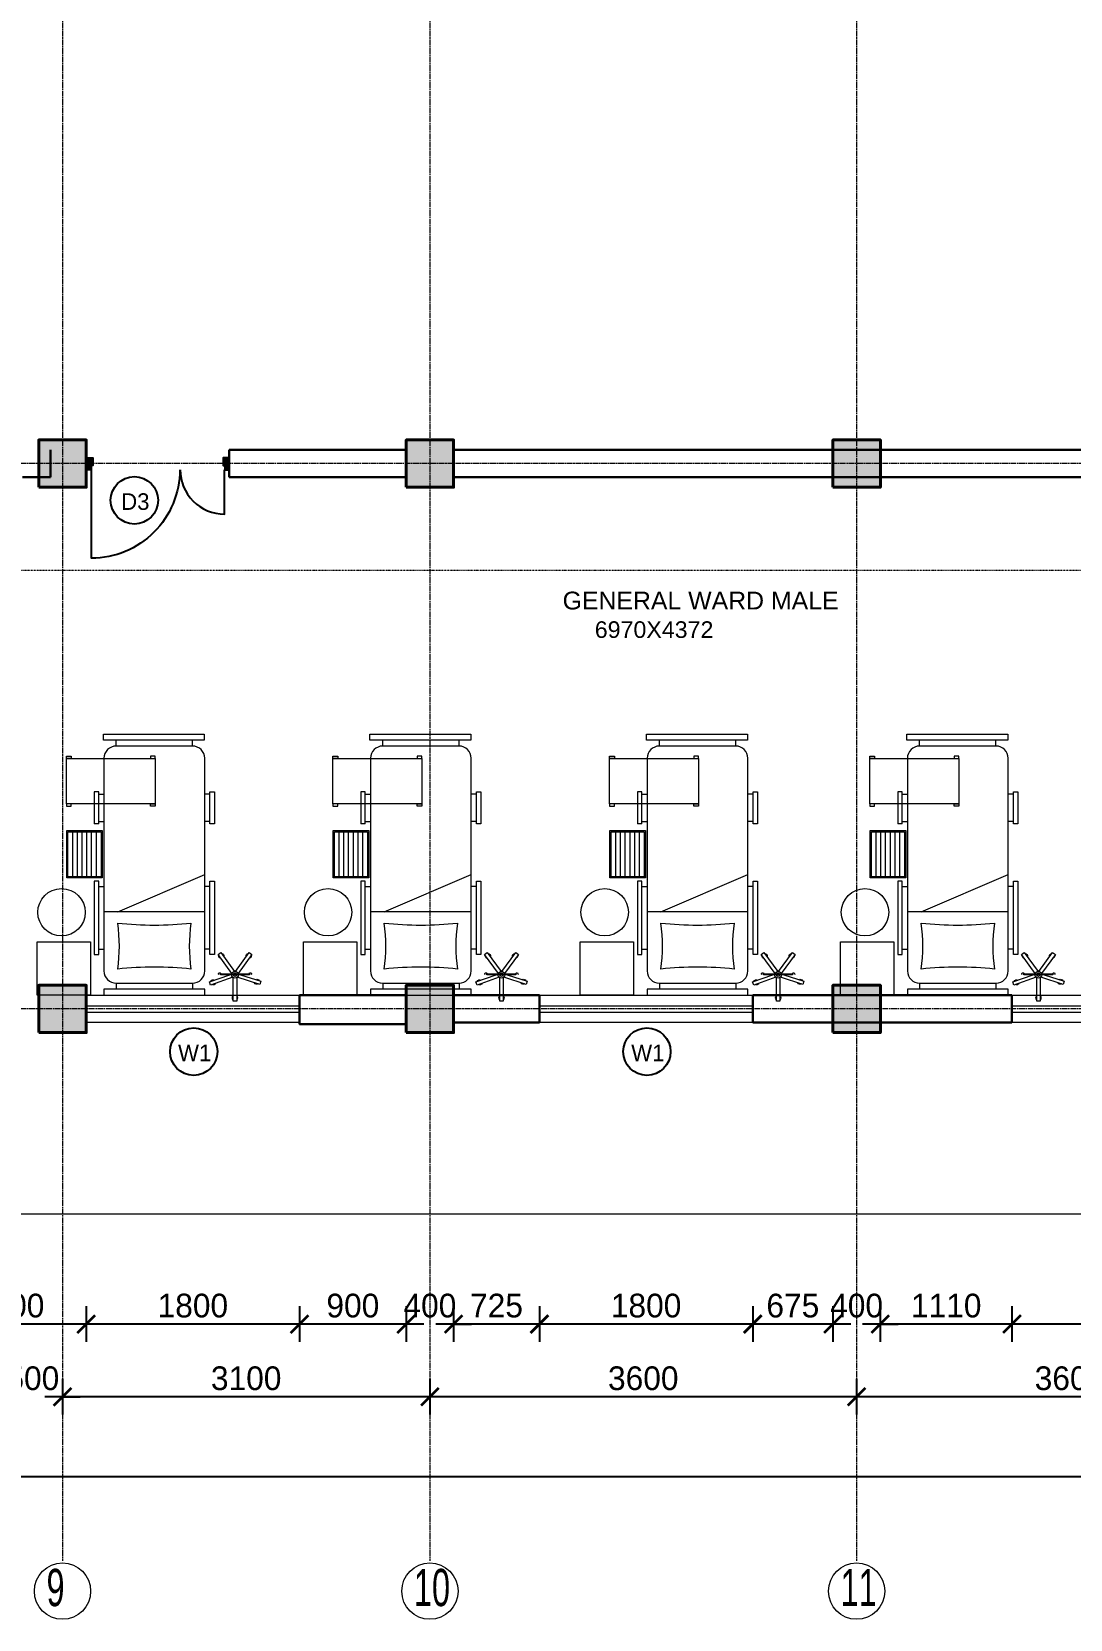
# Model space of a CAD drawing. Header units: inches. Extents: x -3071 to 2014935, y -37057 to 549694.
# Drawn here: x 1472790 to 1481552, y 351178 to 364569 of the extents above; entities that cross this region are included whole.
import ezdxf
from ezdxf.enums import TextEntityAlignment as Align

# ---------------------------------------------------------------- set-up
doc = ezdxf.new("R2010")
doc.units = ezdxf.units.IN
doc.header["$MEASUREMENT"] = 0
for name, pattern in [('ACAD_ISO08W100', [36, 24, -3, 6, -3]), ('DASHDOT2', [12.7, 6.35, -3.175, 0, -3.175]), ('DASHED', [0.75, 0.5, -0.25])]:
    doc.linetypes.add(name, pattern=pattern)
for name, color, linetype, lineweight in [('001-Archi- Loose Furniture', 13, 'Continuous', 0), ('001-Archi-Opening Tags', 14, 'Continuous', 25), ('002-Archi- Opening', 90, 'Continuous', 25), ('A .4 col', 5, 'Continuous', 40), ('A 0.13 dw', 3, 'Continuous', 13), ('A 0.13 IND DIM', 240, 'Continuous', 13), ('cen', 50, 'ACAD_ISO08W100', 5), ('dotted line', 1, 'DASHED', 9), ('Grid Tag', 6, 'Continuous', 20), ('p1 walls stone outline', 4, 'Continuous', 30), ('section', 6, 'DASHDOT2', 20), ('text', 7, 'Continuous', 25)]:
    doc.layers.add(name, color=color, linetype=linetype, lineweight=lineweight)
doc.styles.add('AERIAL', font='arial.ttf', dxfattribs={"height": 10})
doc.styles.add('Archi 100', font='GOTHIC.TTF', dxfattribs={"height": 200})
doc.styles.add('CG', font='GOTHIC.TTF', dxfattribs={"height": 40})
doc.styles.get("Standard").update_dxf_attribs({"font": 'GOTHIC.TTF'})
doc.dimstyles.new('Archi 100', dxfattribs={"dimtxt": 200, "dimasz": 150, "dimexe": 150, "dimexo": 300, "dimgap": 50, "dimtad": 1, "dimdec": 0, "dimrnd": 5, "dimzin": 0, "dimdsep": 46, "dimtxsty": 'Archi 100', "dimblk": 'ARCHTICK', "dimcen": 0.09, "dimdle": 150, "dimclrd": 256, "dimclre": 256, "dimclrt": 256, "dimadec": 0, "dimazin": 0, "dimtfac": 1, "dimtdec": 0, "dimtix": 1, "dimtofl": 0, "dimtmove": 0, "dimatfit": 3, "dimfxl": 150, "dimfxlon": 1, "dimtolj": 1, "dimtzin": 0, "dimlwd": -1, "dimlwe": -1, "dimarcsym": 0})

# ---------------------------------------------------------------- blocks, each defined once
blk = doc.blocks.new('W2')
at = {"layer": 'A 0.13 dw'}
for points in [[(143910, 195589), (143910, 195359), (142110, 195359), (142110, 195589)], [(142110, 195446), (143910, 195446), (143910, 195496), (142110, 195496)]]:
    blk.add_lwpolyline(points, close=True, dxfattribs=at)
blk = doc.blocks.new('window tag')
blk.add_circle((0, 0), 200)
at = {"style": 'Archi 100', "flags": 1}
for tag, p in [('WIDTH', (15, 174.5)), ('HEIGHT', (-4.5, -348.5))]:
    blk.add_attdef(tag, p, '', height=200, dxfattribs=at)
at = {"style": 'Archi 100'}
blk.add_attdef('SYMBOL', text='', height=200, dxfattribs=at).set_placement((8, -10.5), align=Align.MIDDLE_CENTER)
blk = doc.blocks.new('*U652')
at = {"ltscale": 100}
for points in [[(5, 50), (5, -50), (55, -50), (55, 15), (40, 15), (40, 50)], [(1195, 50), (1195, -50), (1145, -50), (1145, 15), (1160, 15), (1160, 50)]]:
    blk.add_hatch(color=256, dxfattribs=at).paths.add_polyline_path(points)
for points in [[(783, 50, 0.414214), (43, 790), (43, 50)], [(786, 50, -0.414214), (1157, 421), (1157, 50)]]:
    blk.add_lwpolyline(points, format="xyb", dxfattribs=at)
for points in [[(5, 50), (5, -50), (55, -50), (55, 15), (40, 15), (40, 50)], [(1195, 50), (1195, -50), (1145, -50), (1145, 15), (1160, 15), (1160, 50)]]:
    blk.add_lwpolyline(points, close=True)
blk = doc.blocks.new('MA-47')
for p, q in [((-0.1, 0.01), (-0.1, 0.39)), ((-0.06, 0.01), (-0.06, 0.39)), ((-0.02, 0.01), (-0.02, 0.39)), ((0.02, 0.01), (0.02, 0.39)), ((0.06, 0.01), (0.06, 0.39)), ((0.1, 0.01), (0.1, 0.39))]:
    blk.add_line(p, q)
for points in [[(0.15, 0.4), (0.15, 0), (-0.15, 0), (-0.15, 0.4)], [(0.14, 0.39), (0.14, 0.01), (-0.14, 0.01), (-0.14, 0.39)]]:
    blk.add_lwpolyline(points, close=True)
blk = doc.blocks.new('bed for ward')
for p, q in [((425, 0), (-425, 0)), ((425, -52), (425, 0)), ((-425, 0), (-425, -52)), ((-425, -52), (425, -52)), ((-322, -102), (-322, -52)), ((322, -102), (-322, -102)), ((322, -102), (322, -52)), ((-425, -205), (-425, -1999)), ((425, -1999), (425, -205)), ((-507, -963), (-507, -343)), ((-507, -343), (-469, -343)), ((-469, -343), (-469, -963)), ((-469, -389), (-425, -389)), ((469, -389), (425, -389)), ((469, -343), (469, -963)), ((507, -343), (469, -343)), ((507, -963), (507, -343)), ((309, -705), (-425, -1019)), ((-425, -705), (425, -705)), ((-469, -917), (-425, -917)), ((469, -917), (425, -917)), ((-469, -963), (-507, -963)), ((469, -963), (507, -963)), ((-507, -1717), (-507, -1446)), ((-507, -1446), (-469, -1446)), ((-469, -1446), (-469, -1717)), ((-469, -1466), (-425, -1466)), ((469, -1466), (425, -1466)), ((469, -1446), (507, -1446)), ((469, -1446), (469, -1717)), ((507, -1717), (507, -1446)), ((-469, -1717), (-507, -1717)), ((-469, -1697), (-425, -1697)), ((469, -1697), (425, -1697)), ((469, -1717), (507, -1717)), ((-322, -2102), (-322, -2153)), ((-322, -2102), (322, -2102)), ((322, -2102), (322, -2153)), ((-421, -2153), (430, -2153)), ((-421, -2203), (-421, -2153)), ((430, -2203), (-421, -2203)), ((430, -2153), (430, -2203))]:
    blk.add_line(p, q)
for centre, radius, start, end in [((-322, -205), 103, 90, 180), ((322, -205), 103, 0, 90), ((-1661, -414), 1366, 351.8497, 8.1503), ((0, 2685), 2922, 263.9324, 276.0676), ((1661, -414), 1366, 171.8497, 188.1503), ((0, -3514), 2922, 83.9324, 96.0676), ((-322, -1999), 103, 180, 270), ((322, -1999), 103, 270, 0)]:
    blk.add_arc(centre, radius, start, end)
blk = doc.blocks.new('A$C61D660A5')
for p, q in [((0, 190), (0, 210)), ((0, 210), (40, 210)), ((0, -190), (0, 190)), ((0, 190), (749.5, 190)), ((40, 190), (0, 190)), ((40, 210), (40, 190)), ((749.5, 210), (709.5, 210)), ((709.5, 210), (709.5, 190)), ((709.5, 190), (749.5, 190)), ((749.5, 190), (749.5, 210)), ((749.5, 190), (749.5, -190)), ((749.5, -190), (0, -190)), ((0, -190), (0, -210)), ((40, -190), (0, -190)), ((0, -210), (40, -210)), ((40, -210), (40, -190)), ((709.5, -210), (709.5, -190)), ((709.5, -190), (749.5, -190)), ((749.5, -210), (709.5, -210)), ((749.5, -190), (749.5, -210))]:
    blk.add_line(p, q)
blk = doc.blocks.new('A$C4ED6536C')
blk.add_line((0.117, 0), (-0.189, 0))
for points in [[(-0.018, 0.031), (-0.018, 0.279), (-0.054, 0.279), (-0.054, 0.031)], [(-0.06, 0.027), (-0.294, 0.109), (-0.306, 0.075), (-0.091, 0)], [(0.023, 0), (0.236, 0.068), (0.225, 0.102), (-0.012, 0.027)], [(-0.069, -0.015), (-0.215, -0.215), (-0.186, -0.236), (-0.04, -0.036)], [(-0.032, -0.036), (0.114, -0.236), (0.143, -0.215), (-0.003, -0.015)]]:
    blk.add_lwpolyline(points)
blk.add_lwpolyline([(-0.207, 0, 2.414214), (-0.189, 0), (-0.189, -0.009), (0.117, -0.009), (0.117, 0, 2.414214), (0.135, 0)], format="xyb")
for centre, radius, start, end in [((-0.036, 0.243), 0.027, 131.7788, 228.1582), ((-0.036, 0.243), 0.027, 311.7788, 48.1582), ((-0.266, 0.08), 0.027, 202.5611, 298.9405), ((-0.266, 0.08), 0.027, 22.5611, 118.9405), ((-0.036, 0), 0.036, 360, 180), ((-0.036, 0), 0.018, 0, 180), ((0.196, 0.074), 0.027, 59.502, 155.8814), ((0.196, 0.074), 0.027, 239.502, 335.8814), ((-0.036, 0), 0.036, 194.4775, 345.5225), ((-0.036, 0), 0.018, 210, 330), ((-0.179, -0.197), 0.027, 95.7559, 192.1352), ((-0.179, -0.197), 0.027, 275.7559, 12.1352), ((0.107, -0.197), 0.027, 167.937, 264.3164), ((0.107, -0.197), 0.027, 347.937, 84.3164)]:
    blk.add_arc(centre, radius, start, end)
blk = doc.blocks.new('General ward bed')
blk.add_lwpolyline([(989, -450), (539, -450), (539, 0), (989, 0)], close=True)
blk.add_circle((783, -700), 200)
at = {"xscale": -800, "yscale": 800, "zscale": 800}
blk.add_blockref('A$C4ED6536C', (-709, -173), dxfattribs=at)
for name, p in [('bed for ward', (0, 0)), ('A$C61D660A5', (-8, -1806))]:
    blk.add_blockref(name, p)
at = {"xscale": 1000, "yscale": 1000, "zscale": 1000, "rotation": 180}
blk.add_blockref('MA-47', (589, -990), dxfattribs=at)
blk = doc.blocks.new('grid')
at = {"layer": 'Grid Tag', "linetype": 'Continuous', "ltscale": 30}
blk.add_circle((51, 48), 264, dxfattribs=at)
blk.add_attdef('GRID', (-143, -93), '', height=200)
blk = doc.blocks.new('_ArchTick')
at = {"color": 0, "linetype": 'ByBlock', "const_width": 0.15}
blk.add_lwpolyline([(-0.5, -0.5), (0.5, 0.5)], dxfattribs=at)
blk = doc.blocks.new('*D1884')
at = {"transparency": 16777216}
for p, q in [((1481060, 353818), (1481060, 353518)), ((1482860, 353818), (1482860, 353518)), ((1483010, 353668), (1480910, 353668))]:
    blk.add_line(p, q, dxfattribs=at)
at = {"layer": 'Defpoints', "color": 0, "transparency": 16777216}
for p in [(1481060, 356212), (1482860, 356212), (1481060, 353668)]:
    blk.add_point(p, dxfattribs=at)
at = {"transparency": 16777216, "xscale": 150, "yscale": 150, "zscale": 150, "rotation": 180}
blk.add_blockref('_ArchTick', (1481060, 353668), dxfattribs=at)
at = {"transparency": 16777216, "xscale": 150, "yscale": 150, "zscale": 150}
blk.add_blockref('_ArchTick', (1482860, 353668), dxfattribs=at)
at = {"transparency": 16777216, "insert": (1481960, 353823), "char_height": 200, "attachment_point": 5, "style": 'Archi 100'}
blk.add_mtext('\\A1;1800', dxfattribs=at)
blk = doc.blocks.new('*D1885')
at = {"transparency": 16777216}
for p, q in [((1479949, 353818), (1479949, 353518)), ((1481060, 353818), (1481060, 353518)), ((1481210, 353668), (1479799, 353668))]:
    blk.add_line(p, q, dxfattribs=at)
at = {"layer": 'Defpoints', "color": 0, "transparency": 16777216}
for p in [(1481060, 356212), (1479949, 356127), (1479949, 353668)]:
    blk.add_point(p, dxfattribs=at)
at = {"transparency": 16777216, "xscale": 150, "yscale": 150, "zscale": 150, "rotation": 180}
blk.add_blockref('_ArchTick', (1479949, 353668), dxfattribs=at)
at = {"transparency": 16777216, "xscale": 150, "yscale": 150, "zscale": 150}
blk.add_blockref('_ArchTick', (1481060, 353668), dxfattribs=at)
at = {"transparency": 16777216, "insert": (1480505, 353823), "char_height": 200, "attachment_point": 5, "style": 'Archi 100'}
blk.add_mtext('\\A1;1110', dxfattribs=at)
blk = doc.blocks.new('*D1886')
at = {"transparency": 16777216}
for p, q in [((1479549, 353818), (1479549, 353518)), ((1479949, 353818), (1479949, 353518)), ((1479549, 353668), (1479399, 353668)), ((1479949, 353668), (1480099, 353668))]:
    blk.add_line(p, q, dxfattribs=at)
at = {"layer": 'Defpoints', "color": 0, "transparency": 16777216}
for p in [(1479549, 356127), (1479949, 356127), (1479549, 353668)]:
    blk.add_point(p, dxfattribs=at)
at = {"transparency": 16777216, "xscale": 150, "yscale": 150, "zscale": 150}
blk.add_blockref('_ArchTick', (1479549, 353668), dxfattribs=at)
at = {"transparency": 16777216, "xscale": 150, "yscale": 150, "zscale": 150, "rotation": 180}
blk.add_blockref('_ArchTick', (1479949, 353668), dxfattribs=at)
at = {"transparency": 16777216, "insert": (1479749, 353823), "char_height": 200, "attachment_point": 5, "style": 'Archi 100'}
blk.add_mtext('\\A1;400', dxfattribs=at)
blk = doc.blocks.new('*D1887')
at = {"transparency": 16777216}
for p, q in [((1478873, 353818), (1478873, 353518)), ((1479549, 353818), (1479549, 353518)), ((1479699, 353668), (1478723, 353668))]:
    blk.add_line(p, q, dxfattribs=at)
at = {"layer": 'Defpoints', "color": 0, "transparency": 16777216}
for p in [(1478873, 356212), (1479549, 356127), (1478873, 353668)]:
    blk.add_point(p, dxfattribs=at)
at = {"transparency": 16777216, "xscale": 150, "yscale": 150, "zscale": 150, "rotation": 180}
blk.add_blockref('_ArchTick', (1478873, 353668), dxfattribs=at)
at = {"transparency": 16777216, "xscale": 150, "yscale": 150, "zscale": 150}
blk.add_blockref('_ArchTick', (1479549, 353668), dxfattribs=at)
at = {"transparency": 16777216, "insert": (1479211, 353823), "char_height": 200, "attachment_point": 5, "style": 'Archi 100'}
blk.add_mtext('\\A1;675', dxfattribs=at)
blk = doc.blocks.new('*D1888')
at = {"transparency": 16777216}
for p, q in [((1477073, 353818), (1477073, 353518)), ((1478873, 353818), (1478873, 353518)), ((1479023, 353668), (1476923, 353668))]:
    blk.add_line(p, q, dxfattribs=at)
at = {"layer": 'Defpoints', "color": 0, "transparency": 16777216}
for p in [(1477073, 356212), (1478873, 356212), (1477073, 353668)]:
    blk.add_point(p, dxfattribs=at)
at = {"transparency": 16777216, "xscale": 150, "yscale": 150, "zscale": 150, "rotation": 180}
blk.add_blockref('_ArchTick', (1477073, 353668), dxfattribs=at)
at = {"transparency": 16777216, "xscale": 150, "yscale": 150, "zscale": 150}
blk.add_blockref('_ArchTick', (1478873, 353668), dxfattribs=at)
at = {"transparency": 16777216, "insert": (1477973, 353823), "char_height": 200, "attachment_point": 5, "style": 'Archi 100'}
blk.add_mtext('\\A1;1800', dxfattribs=at)
blk = doc.blocks.new('*D1889')
at = {"transparency": 16777216}
for p, q in [((1476349, 353818), (1476349, 353518)), ((1477073, 353818), (1477073, 353518)), ((1477223, 353668), (1476199, 353668))]:
    blk.add_line(p, q, dxfattribs=at)
at = {"layer": 'Defpoints', "color": 0, "transparency": 16777216}
for p in [(1477073, 356212), (1476349, 356127), (1476349, 353668)]:
    blk.add_point(p, dxfattribs=at)
at = {"transparency": 16777216, "xscale": 150, "yscale": 150, "zscale": 150, "rotation": 180}
blk.add_blockref('_ArchTick', (1476349, 353668), dxfattribs=at)
at = {"transparency": 16777216, "xscale": 150, "yscale": 150, "zscale": 150}
blk.add_blockref('_ArchTick', (1477073, 353668), dxfattribs=at)
at = {"transparency": 16777216, "insert": (1476711, 353823), "char_height": 200, "attachment_point": 5, "style": 'Archi 100'}
blk.add_mtext('\\A1;725', dxfattribs=at)
blk = doc.blocks.new('*D1890')
at = {"transparency": 16777216}
for p, q in [((1475949, 353818), (1475949, 353518)), ((1476349, 353818), (1476349, 353518)), ((1475949, 353668), (1475799, 353668)), ((1476349, 353668), (1476499, 353668))]:
    blk.add_line(p, q, dxfattribs=at)
at = {"layer": 'Defpoints', "color": 0, "transparency": 16777216}
for p in [(1475949, 356127), (1476349, 356127), (1475949, 353668)]:
    blk.add_point(p, dxfattribs=at)
at = {"transparency": 16777216, "xscale": 150, "yscale": 150, "zscale": 150}
blk.add_blockref('_ArchTick', (1475949, 353668), dxfattribs=at)
at = {"transparency": 16777216, "xscale": 150, "yscale": 150, "zscale": 150, "rotation": 180}
blk.add_blockref('_ArchTick', (1476349, 353668), dxfattribs=at)
at = {"transparency": 16777216, "insert": (1476149, 353823), "char_height": 200, "attachment_point": 5, "style": 'Archi 100'}
blk.add_mtext('\\A1;400', dxfattribs=at)
blk = doc.blocks.new('*D1891')
at = {"transparency": 16777216}
for p, q in [((1475049, 353818), (1475049, 353518)), ((1475949, 353818), (1475949, 353518)), ((1476099, 353668), (1474899, 353668))]:
    blk.add_line(p, q, dxfattribs=at)
at = {"layer": 'Defpoints', "color": 0, "transparency": 16777216}
for p in [(1475049, 356198), (1475949, 356127), (1475049, 353668)]:
    blk.add_point(p, dxfattribs=at)
at = {"transparency": 16777216, "xscale": 150, "yscale": 150, "zscale": 150, "rotation": 180}
blk.add_blockref('_ArchTick', (1475049, 353668), dxfattribs=at)
at = {"transparency": 16777216, "xscale": 150, "yscale": 150, "zscale": 150}
blk.add_blockref('_ArchTick', (1475949, 353668), dxfattribs=at)
at = {"transparency": 16777216, "insert": (1475499, 353823), "char_height": 200, "attachment_point": 5, "style": 'Archi 100'}
blk.add_mtext('\\A1;900', dxfattribs=at)
blk = doc.blocks.new('*D1892')
at = {"transparency": 16777216}
for p, q in [((1473249, 353818), (1473249, 353518)), ((1475049, 353818), (1475049, 353518)), ((1475199, 353668), (1473099, 353668))]:
    blk.add_line(p, q, dxfattribs=at)
at = {"layer": 'Defpoints', "color": 0, "transparency": 16777216}
for p in [(1473249, 356127), (1475049, 356198), (1473249, 353668)]:
    blk.add_point(p, dxfattribs=at)
at = {"transparency": 16777216, "xscale": 150, "yscale": 150, "zscale": 150, "rotation": 180}
blk.add_blockref('_ArchTick', (1473249, 353668), dxfattribs=at)
at = {"transparency": 16777216, "xscale": 150, "yscale": 150, "zscale": 150}
blk.add_blockref('_ArchTick', (1475049, 353668), dxfattribs=at)
at = {"transparency": 16777216, "insert": (1474149, 353823), "char_height": 200, "attachment_point": 5, "style": 'Archi 100'}
blk.add_mtext('\\A1;1800', dxfattribs=at)
blk = doc.blocks.new('*D1893')
at = {"transparency": 16777216}
for p, q in [((1471949, 353818), (1471949, 353518)), ((1473249, 353818), (1473249, 353518)), ((1473399, 353668), (1471799, 353668))]:
    blk.add_line(p, q, dxfattribs=at)
at = {"layer": 'Defpoints', "color": 0, "transparency": 16777216}
for p in [(1471949, 356152), (1473249, 356127), (1471949, 353668)]:
    blk.add_point(p, dxfattribs=at)
at = {"transparency": 16777216, "xscale": 150, "yscale": 150, "zscale": 150, "rotation": 180}
blk.add_blockref('_ArchTick', (1471949, 353668), dxfattribs=at)
at = {"transparency": 16777216, "xscale": 150, "yscale": 150, "zscale": 150}
blk.add_blockref('_ArchTick', (1473249, 353668), dxfattribs=at)
at = {"transparency": 16777216, "insert": (1472599, 353823), "char_height": 200, "attachment_point": 5, "style": 'Archi 100'}
blk.add_mtext('\\A1;1300', dxfattribs=at)
blk = doc.blocks.new('*D1909')
at = {"transparency": 16777216}
for p, q in [((1479749, 353205), (1479749, 352905)), ((1483349, 353205), (1483349, 352905)), ((1483499, 353055), (1479599, 353055))]:
    blk.add_line(p, q, dxfattribs=at)
at = {"layer": 'Defpoints', "color": 0, "transparency": 16777216}
for p in [(1479749, 356327), (1483349, 356327), (1479749, 353055)]:
    blk.add_point(p, dxfattribs=at)
at = {"transparency": 16777216, "xscale": 150, "yscale": 150, "zscale": 150, "rotation": 180}
blk.add_blockref('_ArchTick', (1479749, 353055), dxfattribs=at)
at = {"transparency": 16777216, "xscale": 150, "yscale": 150, "zscale": 150}
blk.add_blockref('_ArchTick', (1483349, 353055), dxfattribs=at)
at = {"transparency": 16777216, "insert": (1481549, 353210), "char_height": 200, "attachment_point": 5, "style": 'Archi 100'}
blk.add_mtext('\\A1;3600', dxfattribs=at)
blk = doc.blocks.new('*D1910')
at = {"transparency": 16777216}
for p, q in [((1476149, 353205), (1476149, 352905)), ((1479749, 353205), (1479749, 352905)), ((1479899, 353055), (1475999, 353055))]:
    blk.add_line(p, q, dxfattribs=at)
at = {"layer": 'Defpoints', "color": 0, "transparency": 16777216}
for p in [(1476149, 356327), (1479749, 356327), (1476149, 353055)]:
    blk.add_point(p, dxfattribs=at)
at = {"transparency": 16777216, "xscale": 150, "yscale": 150, "zscale": 150, "rotation": 180}
blk.add_blockref('_ArchTick', (1476149, 353055), dxfattribs=at)
at = {"transparency": 16777216, "xscale": 150, "yscale": 150, "zscale": 150}
blk.add_blockref('_ArchTick', (1479749, 353055), dxfattribs=at)
at = {"transparency": 16777216, "insert": (1477949, 353210), "char_height": 200, "attachment_point": 5, "style": 'Archi 100'}
blk.add_mtext('\\A1;3600', dxfattribs=at)
blk = doc.blocks.new('*D1911')
at = {"transparency": 16777216}
for p, q in [((1473049, 353205), (1473049, 352905)), ((1476149, 353205), (1476149, 352905)), ((1476299, 353055), (1472899, 353055))]:
    blk.add_line(p, q, dxfattribs=at)
at = {"layer": 'Defpoints', "color": 0, "transparency": 16777216}
for p in [(1473049, 356327), (1476149, 356327), (1473049, 353055)]:
    blk.add_point(p, dxfattribs=at)
at = {"transparency": 16777216, "xscale": 150, "yscale": 150, "zscale": 150, "rotation": 180}
blk.add_blockref('_ArchTick', (1473049, 353055), dxfattribs=at)
at = {"transparency": 16777216, "xscale": 150, "yscale": 150, "zscale": 150}
blk.add_blockref('_ArchTick', (1476149, 353055), dxfattribs=at)
at = {"transparency": 16777216, "insert": (1474599, 353210), "char_height": 200, "attachment_point": 5, "style": 'Archi 100'}
blk.add_mtext('\\A1;3100', dxfattribs=at)
blk = doc.blocks.new('*D1912')
at = {"transparency": 16777216}
for p, q in [((1472549, 353205), (1472549, 352905)), ((1473049, 353205), (1473049, 352905)), ((1472549, 353055), (1472399, 353055)), ((1473049, 353055), (1473199, 353055))]:
    blk.add_line(p, q, dxfattribs=at)
at = {"layer": 'Defpoints', "color": 0, "transparency": 16777216}
for p in [(1472549, 356327), (1473049, 356327), (1472549, 353055)]:
    blk.add_point(p, dxfattribs=at)
at = {"transparency": 16777216, "xscale": 150, "yscale": 150, "zscale": 150}
blk.add_blockref('_ArchTick', (1472549, 353055), dxfattribs=at)
at = {"transparency": 16777216, "xscale": 150, "yscale": 150, "zscale": 150, "rotation": 180}
blk.add_blockref('_ArchTick', (1473049, 353055), dxfattribs=at)
at = {"transparency": 16777216, "insert": (1472799, 353210), "char_height": 200, "attachment_point": 5, "style": 'Archi 100'}
blk.add_mtext('\\A1;500', dxfattribs=at)
blk = doc.blocks.new('*D1920')
at = {"transparency": 16777216}
for p, q in [((1448076, 352533), (1448076, 352233)), ((1487149, 352533), (1487149, 352233)), ((1447926, 352383), (1487299, 352383))]:
    blk.add_line(p, q, dxfattribs=at)
at = {"layer": 'Defpoints', "color": 0, "transparency": 16777216}
for p in [(1448076, 359072), (1487149, 356127), (1487149, 352383)]:
    blk.add_point(p, dxfattribs=at)
at = {"transparency": 16777216, "xscale": 150, "yscale": 150, "zscale": 150, "rotation": 180}
blk.add_blockref('_ArchTick', (1448076, 352383), dxfattribs=at)
at = {"transparency": 16777216, "xscale": 150, "yscale": 150, "zscale": 150}
blk.add_blockref('_ArchTick', (1487149, 352383), dxfattribs=at)
at = {"transparency": 16777216, "insert": (1467613, 352538), "char_height": 200, "attachment_point": 5, "style": 'Archi 100'}
blk.add_mtext('\\A1;39075', dxfattribs=at)

msp = doc.modelspace()

# ---------------------------------------------------------------- hatches: boundary and pattern name
at = {"layer": 'A .4 col', "linetype": 'Continuous'}
h = msp.add_hatch(color=256, dxfattribs=at)
h.dxf.hatch_style = 1
h.paths.add_polyline_path([(1472849.45, 360726.7), (1473249.45, 360726.7), (1473249.45, 361126.7), (1472849.45, 361126.7)])
h = msp.add_hatch(color=256, dxfattribs=at)
h.dxf.hatch_style = 1
h.paths.add_polyline_path([(1475949.45, 360726.7), (1476349.45, 360726.7), (1476349.45, 361126.7), (1475949.45, 361126.7)])
h = msp.add_hatch(color=256, dxfattribs=at)
h.dxf.hatch_style = 1
h.paths.add_polyline_path([(1479549.45, 360726.7), (1479949.45, 360726.7), (1479949.45, 361126.7), (1479549.45, 361126.7)])
h = msp.add_hatch(color=256, dxfattribs=at)
h.dxf.hatch_style = 1
h.paths.add_polyline_path([(1472849.45, 356126.7), (1473249.45, 356126.7), (1473249.45, 356526.7), (1472849.45, 356526.7)])
h = msp.add_hatch(color=256, dxfattribs=at)
h.dxf.hatch_style = 1
h.paths.add_polyline_path([(1475949.45, 356126.7), (1476349.45, 356126.7), (1476349.45, 356526.7), (1475949.45, 356526.7)])
h = msp.add_hatch(color=256, dxfattribs=at)
h.dxf.hatch_style = 1
h.paths.add_polyline_path([(1479549.45, 356126.7), (1479949.45, 356126.7), (1479949.45, 356526.7), (1479549.45, 356526.7)])

# ---------------------------------------------------------------- linework, layer by layer
for points in [[(1472849.45, 360726.7), (1473249.45, 360726.7), (1473249.45, 361126.7), (1472849.45, 361126.7)], [(1475949.45, 360726.7), (1476349.45, 360726.7), (1476349.45, 361126.7), (1475949.45, 361126.7)], [(1479549.45, 360726.7), (1479949.45, 360726.7), (1479949.45, 361126.7), (1479549.45, 361126.7)], [(1472849.45, 356126.7), (1473249.45, 356126.7), (1473249.45, 356526.7), (1472849.45, 356526.7)], [(1475949.45, 356126.7), (1476349.45, 356126.7), (1476349.45, 356526.7), (1475949.45, 356526.7)], [(1479549.45, 356126.7), (1479949.45, 356126.7), (1479949.45, 356526.7), (1479549.45, 356526.7)]]:
    msp.add_lwpolyline(points, close=True, dxfattribs=at)
at = {"layer": 'cen', "ltscale": 2}
for p, q in [((1473049.45, 378616.21), (1473049.45, 351672.05)), ((1476149.45, 378616.21), (1476149.45, 351672.05)), ((1479749.45, 378616.21), (1479749.45, 351672.05)), ((1491464.45, 360926.7), (1443784.45, 360926.7)), ((1491464.45, 356326.7), (1443784.45, 356326.7))]:
    msp.add_line(p, q, dxfattribs=at)
at = {"layer": 'Defpoints', "color": 2}
for p, q in [((1472849.45, 356526.7), (1472849.45, 356126.7)), ((1473249.45, 356526.7), (1473249.45, 356126.7))]:
    msp.add_line(p, q, dxfattribs=at)
at = {"layer": 'dotted line', "linetype": 'Continuous', "ltscale": 1000}
msp.add_line((1487964.45, 354596.65), (1466174.45, 354596.65), dxfattribs=at)
at = {"layer": 'p1 walls stone outline'}
for p, q in [((1472949.45, 361041.69), (1472949.45, 360811.69)), ((1475949.45, 361041.7), (1474454.49, 361041.7)), ((1474454.49, 361041.7), (1474454.49, 360811.7)), ((1476349.45, 361041.7), (1483149.45, 361041.7)), ((1479629.45, 361041.69), (1479549.45, 361041.69)), ((1472949.45, 360811.7), (1472711.95, 360811.7)), ((1475949.45, 360811.7), (1474454.49, 360811.7)), ((1476349.45, 360811.7), (1483149.45, 360811.7)), ((1473249.45, 356211.69), (1473249.45, 356441.69)), ((1475049.45, 356211.69), (1475049.45, 356441.69)), ((1477072.72, 356441.69), (1476349.45, 356441.69)), ((1477072.72, 356211.69), (1477072.72, 356441.69)), ((1481059.66, 356441.69), (1478872.72, 356441.69)), ((1478872.72, 356211.69), (1478872.72, 356441.69)), ((1481059.66, 356441.69), (1481059.66, 356211.69)), ((1481059.66, 356441.69), (1481059.66, 356211.7)), ((1477072.72, 356211.7), (1476349.45, 356211.7)), ((1481059.66, 356211.7), (1478872.72, 356211.7))]:
    msp.add_line(p, q, dxfattribs=at)
msp.add_lwpolyline([(1475049.45, 356441.69), (1475949.45, 356441.69), (1475949.45, 356198.42), (1475049.45, 356198.42)], close=True, dxfattribs=at)
at = {"layer": 'section'}
msp.add_line((1443458.77, 360027.37), (1491291.56, 360027.37), dxfattribs=at)

# ---------------------------------------------------------------- block references
ref = msp.add_blockref('grid', (1473003.22, 351372.47), dxfattribs=dict(xscale=0.8987445155798923, yscale=0.8987445155798923, zscale=0.8987445155798923))
ref.add_attrib('GRID', '9', (1472914.69, 351288.69), dxfattribs={"height": 314.56, "width": 0.65})
ref = msp.add_blockref('grid', (1476103.22, 351372.47), dxfattribs=dict(xscale=0.8987445155798923, yscale=0.8987445155798923, zscale=0.8987445155798923))
ref.add_attrib('GRID', '10', (1476014.69, 351288.69), dxfattribs={"height": 314.561, "width": 0.65})
ref = msp.add_blockref('grid', (1479703.22, 351372.47), dxfattribs=dict(xscale=0.8987445155798923, yscale=0.8987445155798923, zscale=0.8987445155798923))
ref.add_attrib('GRID', '11', (1479614.69, 351288.69), dxfattribs={"height": 314.561, "width": 0.65})
at = {"layer": '001-Archi- Loose Furniture', "rotation": 180}
for p in [(1473824.24, 356441.69), (1476072.63, 356441.69), (1478406.75, 356441.69), (1480602.77, 356441.69)]:
    msp.add_blockref('General ward bed', p, dxfattribs=at)
at = {"layer": '001-Archi-Opening Tags'}
ref = msp.add_blockref('window tag', (1473655.65, 360616.64), dxfattribs=at)
ref.add_attrib('SYMBOL', 'D3', dxfattribs={"layer": '0', "height": 140, "style": 'CG'}).set_placement((1473663.65, 360606.14), align=Align.MIDDLE_CENTER)
ref = msp.add_blockref('window tag', (1474156.52, 355966.27), dxfattribs=at)
ref.add_attrib('SYMBOL', 'W1', dxfattribs={"layer": '0', "height": 140, "style": 'CG'}).set_placement((1474164.52, 355955.77), align=Align.MIDDLE_CENTER)
ref = msp.add_blockref('window tag', (1477979.78, 355966.27), dxfattribs=at)
ref.add_attrib('SYMBOL', 'W1', dxfattribs={"layer": '0', "height": 140, "style": 'CG'}).set_placement((1477987.78, 355955.77), align=Align.MIDDLE_CENTER)
at = {"layer": '002-Archi- Opening', "xscale": -1.008402685110923, "yscale": 1.008402685110923, "zscale": 1.008402685110923, "rotation": 180}
msp.add_blockref('*U652', (1473249.45, 360925.31), dxfattribs=at)
at = {"layer": 'A 0.13 IND DIM'}
for p in [(1331139.3, 160853.09), (1334962.57, 160853.09), (1338949.39, 160853.09)]:
    msp.add_blockref('W2', p, dxfattribs=at)

# ---------------------------------------------------------------- texts
at = {"layer": 'text', "insert": (1477268.47, 359846.33), "char_height": 150, "width": 14192.8258, "attachment_point": 1, "style": 'AERIAL'}
msp.add_mtext('GENERAL WARD MALE\\P{\\H0.9333x;     6970X4372}', dxfattribs=at)

# ---------------------------------------------------------------- dimensions: what is measured, and where the dimension line sits
dim = msp.add_linear_dim(base=(1487149.45, 352383.28), p1=(1448075.56, 359071.7), p2=(1487149.45, 356126.7), dimstyle='Archi 100')
dim.commit()
dim.dimension.update_dxf_attribs({"geometry": '*D1920', "text_midpoint": (1467612.5, 352538.31)})
for base, p1, p2, picture, middle in [((1472549.45, 353055.1), (1473049.45, 356326.7), (1472549.45, 356326.7), '*D1912', (1472799.45, 353210.13)), ((1473049.45, 353055.1), (1476149.45, 356326.7), (1473049.45, 356326.7), '*D1911', (1474599.45, 353210.13)), ((1476149.45, 353055.1), (1479749.45, 356326.7), (1476149.45, 356326.7), '*D1910', (1477949.45, 353210.13)), ((1476349.45, 353668.36), (1477072.83, 356211.69), (1476349.45, 356126.7), '*D1889', (1476711.14, 353823.39)), ((1477072.83, 353668.36), (1478872.72, 356211.69), (1477072.83, 356211.69), '*D1888', (1477972.77, 353823.39)), ((1478872.72, 353668.36), (1479549.45, 356126.7), (1478872.72, 356211.69), '*D1887', (1479211.08, 353823.39)), ((1479749.45, 353055.1), (1483349.45, 356326.7), (1479749.45, 356326.7), '*D1909', (1481549.45, 353210.13)), ((1479949.45, 353668.36), (1481059.66, 356211.69), (1479949.45, 356126.7), '*D1885', (1480504.56, 353823.39)), ((1481059.66, 353668.36), (1482860.06, 356211.7), (1481059.66, 356211.69), '*D1884', (1481959.86, 353823.39)), ((1471949.45, 353668.36), (1473249.45, 356126.7), (1471949.45, 356151.7), '*D1893', (1472599.45, 353823.39)), ((1473249.45, 353668.36), (1475049.45, 356198.42), (1473249.45, 356126.7), '*D1892', (1474149.45, 353823.39)), ((1475049.45, 353668.36), (1475949.45, 356126.7), (1475049.45, 356198.42), '*D1891', (1475499.45, 353823.39)), ((1475949.45, 353668.36), (1476349.45, 356126.7), (1475949.45, 356126.7), '*D1890', (1476149.45, 353823.39)), ((1479549.45, 353668.36), (1479949.45, 356126.7), (1479549.45, 356126.7), '*D1886', (1479749.45, 353823.39))]:
    dim = msp.add_linear_dim(base=base, p1=p1, p2=p2, dimstyle='Archi 100', override={"dimtmove": 1})
    dim.commit()
    dim.dimension.update_dxf_attribs({"geometry": picture, "text_midpoint": middle})

doc.saveas('drawing.dxf')
